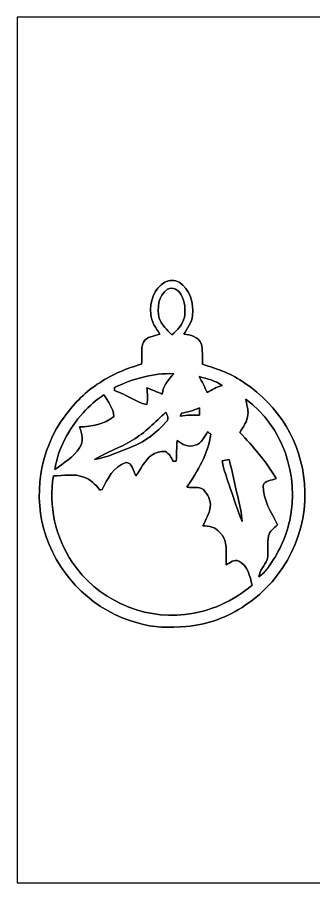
# Model space of a CAD drawing. Header units: centimetres. Extents: x -16.8 to 16.8, y -16.7 to 16.7.
# Drawn here: x -16.77 to -5.36, y -16.67 to 16.67 of the extents above; entities that cross this region are included whole.
import ezdxf

# ---------------------------------------------------------------- set-up
doc = ezdxf.new("R2010")
doc.units = ezdxf.units.CM
doc.header["$MEASUREMENT"] = 0
doc.layers.add('Layer 1', color=7, linetype='Continuous')

msp = doc.modelspace()

# ---------------------------------------------------------------- linework, layer by layer
at = {"layer": 'Layer 1', "color": 7}
for points, knots in [([(-16.77458, 16.66875), (-16.77458, 16.66875), (16.77458, 16.66875), (16.77458, 16.66875), (16.77458, 16.66875), (16.77458, 16.66875), (16.77458, -16.66875), (16.77458, -16.66875), (16.77458, -16.66875), (16.77458, -16.66875), (-16.77458, -16.66875), (-16.77458, -16.66875), (-16.77458, -16.66875), (-16.77458, -16.66875), (-16.77458, 16.66875), (-16.77458, 16.66875), (-16.77458, 16.66875), (-16.77458, 16.66875), (-16.77458, 16.66875), (-16.77458, 16.66875)], [0, 0, 0, 0, 0.16666667, 0.16666667, 0.16666667, 0.16666667, 0.33333333, 0.33333333, 0.33333333, 0.33333333, 0.5, 0.5, 0.5, 0.5, 0.66666667, 0.66666667, 0.66666667, 0.66666667, 1, 1, 1, 1]), ([(-11.09063, 6.46818), (-11.50902, 6.22265), (-11.67659, 5.69595), (-11.63426, 5.23416), (-11.63426, 5.23416), (-11.62826, 4.93607), (-11.42788, 4.70182), (-11.28289, 4.45911), (-11.28289, 4.45911), (-11.50514, 4.39103), (-11.78772, 4.37727), (-11.91436, 4.15361), (-11.91436, 4.15361), (-12.03501, 3.8922), (-11.95352, 3.58422), (-11.98774, 3.30694), (-11.98774, 3.30694), (-12.55571, 3.14678), (-13.10675, 2.91959), (-13.59923, 2.59221), (-13.59923, 2.59221), (-14.13016, 2.26977), (-14.56302, 1.81116), (-14.9352, 1.31939), (-14.9352, 1.31939), (-15.92121, 0.0067), (-16.19285, -1.79423), (-15.66192, -3.34539), (-15.66192, -3.34539), (-15.12852, -4.93642), (-13.76645, -6.23182), (-12.14085, -6.66221), (-12.14085, -6.66221), (-11.53795, -6.8513), (-10.89589, -6.84601), (-10.27183, -6.80508), (-10.27183, -6.80508), (-9.45727, -6.73029), (-8.66458, -6.44208), (-7.99112, -5.97888), (-7.99112, -5.97888), (-6.4583, -4.97558), (-5.52944, -3.10374), (-5.71535, -1.27247), (-5.71535, -1.27247), (-5.83106, 0.27658), (-6.71442, 1.72861), (-8.00982, 2.57598), (-8.00982, 2.57598), (-8.49595, 2.93123), (-9.07133, 3.12596), (-9.64036, 3.302), (-9.64036, 3.302), (-9.65764, 3.56905), (-9.62378, 3.84563), (-9.68798, 4.10669), (-9.68798, 4.10669), (-9.8111, 4.35469), (-10.10638, 4.44535), (-10.36391, 4.45946), (-10.36391, 4.45946), (-10.22597, 4.68806), (-10.04429, 4.9089), (-10.02136, 5.18407), (-10.02136, 5.18407), (-9.97656, 5.65291), (-10.11908, 6.20042), (-10.54276, 6.46077), (-10.54276, 6.46077), (-10.70398, 6.56907), (-10.922, 6.54932), (-11.09063, 6.46818), (-11.09063, 6.46818), (-11.09063, 6.46818), (-11.09063, 6.46818), (-11.09063, 6.46818)], [0, 0, 0, 0, 0.05, 0.05, 0.05, 0.05, 0.1, 0.1, 0.1, 0.1, 0.15, 0.15, 0.15, 0.15, 0.2, 0.2, 0.2, 0.2, 0.25, 0.25, 0.25, 0.25, 0.3, 0.3, 0.3, 0.3, 0.35, 0.35, 0.35, 0.35, 0.4, 0.4, 0.4, 0.4, 0.45, 0.45, 0.45, 0.45, 0.5, 0.5, 0.5, 0.5, 0.55, 0.55, 0.55, 0.55, 0.6, 0.6, 0.6, 0.6, 0.65, 0.65, 0.65, 0.65, 0.7, 0.7, 0.7, 0.7, 0.75, 0.75, 0.75, 0.75, 0.8, 0.8, 0.8, 0.8, 0.85, 0.85, 0.85, 0.85, 0.9, 0.9, 0.9, 0.9, 1, 1, 1, 1]), ([(-10.99044, 6.19301), (-10.78124, 6.31261), (-10.56252, 6.1595), (-10.46374, 5.97782), (-10.46374, 5.97782), (-10.29794, 5.72206), (-10.30288, 5.40103), (-10.33251, 5.10893), (-10.33251, 5.10893), (-10.41012, 4.83376), (-10.60873, 4.61716), (-10.81934, 4.43406), (-10.81934, 4.43406), (-11.00808, 4.61998), (-11.20846, 4.81295), (-11.30582, 5.06448), (-11.30582, 5.06448), (-11.40107, 5.45183), (-11.34392, 5.94995), (-10.99044, 6.19301)], [0, 0, 0, 0, 0.16666667, 0.16666667, 0.16666667, 0.16666667, 0.33333333, 0.33333333, 0.33333333, 0.33333333, 0.5, 0.5, 0.5, 0.5, 0.66666667, 0.66666667, 0.66666667, 0.66666667, 1, 1, 1, 1]), ([(-13.03091, 2.40383), (-12.31794, 2.73932), (-11.54606, 2.9785), (-10.74808, 2.93723), (-10.74808, 2.93723), (-10.94493, 2.70969), (-11.16789, 2.47474), (-11.19293, 2.15724), (-11.19293, 2.15724), (-11.39119, 2.23132), (-11.5824, 2.32234), (-11.78172, 2.39289), (-11.78172, 2.39289), (-11.76443, 2.17946), (-11.7288, 1.96356), (-11.78384, 1.75225), (-11.78384, 1.75225), (-12.23504, 1.84644), (-12.59664, 2.15371), (-13.02985, 2.29376), (-13.02985, 2.29376), (-13.0302, 2.33045), (-13.03055, 2.36714), (-13.03091, 2.40383)], [0, 0, 0, 0, 0.14285714, 0.14285714, 0.14285714, 0.14285714, 0.28571429, 0.28571429, 0.28571429, 0.28571429, 0.42857143, 0.42857143, 0.42857143, 0.42857143, 0.57142857, 0.57142857, 0.57142857, 0.57142857, 0.71428571, 0.71428571, 0.71428571, 0.71428571, 1, 1, 1, 1]), ([(-9.77371, 2.83034), (-9.46926, 2.74391), (-9.14365, 2.68005), (-8.88365, 2.48779), (-8.88365, 2.48779), (-9.0872, 2.41935), (-9.28617, 2.33715), (-9.4615, 2.21156), (-9.4615, 2.21156), (-9.55463, 2.42358), (-9.65235, 2.63313), (-9.77371, 2.83034)], [0, 0, 0, 0, 0.25, 0.25, 0.25, 0.25, 0.5, 0.5, 0.5, 0.5, 1, 1, 1, 1]), ([(-14.24164, 1.43581), (-14.00069, 1.69545), (-13.73823, 1.94028), (-13.43589, 2.12654), (-13.43589, 2.12654), (-13.26444, 1.87113), (-13.08382, 1.60479), (-13.05137, 1.28905), (-13.05137, 1.28905), (-13.42743, 0.99519), (-13.90721, 0.89606), (-14.37393, 0.88618), (-14.37393, 0.88618), (-14.29244, 0.63112), (-14.20389, 0.32491), (-14.37358, 0.08678), (-14.37358, 0.08678), (-14.60853, -0.2727), (-14.98529, -0.50941), (-15.32996, -0.75283), (-15.32996, -0.75283), (-15.20931, 0.0695), (-14.78668, 0.81986), (-14.24164, 1.43581)], [0, 0, 0, 0, 0.14285714, 0.14285714, 0.14285714, 0.14285714, 0.28571429, 0.28571429, 0.28571429, 0.28571429, 0.42857143, 0.42857143, 0.42857143, 0.42857143, 0.57142857, 0.57142857, 0.57142857, 0.57142857, 0.71428571, 0.71428571, 0.71428571, 0.71428571, 1, 1, 1, 1]), ([(-7.97701, 1.9618), (-6.54473, 0.92428), (-5.89915, -1.00542), (-6.2798, -2.71321), (-6.2798, -2.71321), (-6.42408, -3.37679), (-6.72289, -4.00368), (-7.12929, -4.5466), (-7.12929, -4.5466), (-7.22806, -4.67113), (-7.32931, -4.80025), (-7.46901, -4.88209), (-7.46901, -4.88209), (-7.43056, -4.63162), (-7.25064, -4.44324), (-7.14516, -4.22275), (-7.14516, -4.22275), (-7.09189, -3.92148), (-7.15222, -3.61103), (-7.09577, -3.30941), (-7.09577, -3.30941), (-7.05591, -3.12138), (-6.88763, -3.00249), (-6.74546, -2.8889), (-6.74546, -2.8889), (-6.99453, -2.41053), (-7.30074, -1.92652), (-7.30885, -1.37125), (-7.30885, -1.37125), (-7.24006, -1.16699), (-6.97336, -1.18145), (-6.80508, -1.09749), (-6.80508, -1.09749), (-7.18785, -0.44415), (-7.68138, 0.13653), (-8.20526, 0.68051), (-8.20526, 0.68051), (-8.06027, 0.88547), (-7.91669, 1.1049), (-7.89164, 1.36172), (-7.89164, 1.36172), (-7.86977, 1.5681), (-7.9435, 1.76248), (-7.97701, 1.9618)], [0, 0, 0, 0, 0.08333333, 0.08333333, 0.08333333, 0.08333333, 0.16666667, 0.16666667, 0.16666667, 0.16666667, 0.25, 0.25, 0.25, 0.25, 0.33333333, 0.33333333, 0.33333333, 0.33333333, 0.41666667, 0.41666667, 0.41666667, 0.41666667, 0.5, 0.5, 0.5, 0.5, 0.58333333, 0.58333333, 0.58333333, 0.58333333, 0.66666667, 0.66666667, 0.66666667, 0.66666667, 0.75, 0.75, 0.75, 0.75, 0.83333333, 0.83333333, 0.83333333, 0.83333333, 1, 1, 1, 1]), ([(-12.34158, 0.38206), (-11.84875, 0.66075), (-11.46351, 1.08056), (-11.04688, 1.45486), (-11.04688, 1.45486), (-11.00596, 1.33879), (-10.90718, 1.18851), (-11.03736, 1.08938), (-11.03736, 1.08938), (-11.39155, 0.67839), (-11.83181, 0.33126), (-12.33946, 0.13194), (-12.33946, 0.13194), (-12.821, -0.04586), (-13.2902, -0.28575), (-13.80173, -0.3623), (-13.80173, -0.3623), (-13.33465, -0.07585), (-12.8016, 0.08149), (-12.34158, 0.38206)], [0, 0, 0, 0, 0.16666667, 0.16666667, 0.16666667, 0.16666667, 0.33333333, 0.33333333, 0.33333333, 0.33333333, 0.5, 0.5, 0.5, 0.5, 0.66666667, 0.66666667, 0.66666667, 0.66666667, 1, 1, 1, 1]), ([(-10.45316, 1.42028), (-10.21221, 1.45027), (-9.98396, 1.53106), (-9.75995, 1.62101), (-9.75995, 1.62101), (-9.75854, 1.55081), (-9.75501, 1.41111), (-9.75325, 1.34126), (-9.75325, 1.34126), (-10.00301, 1.34655), (-10.25384, 1.35396), (-10.49937, 1.29787), (-10.49937, 1.29787), (-10.4842, 1.33879), (-10.46868, 1.37971), (-10.45316, 1.42028)], [0, 0, 0, 0, 0.2, 0.2, 0.2, 0.2, 0.4, 0.4, 0.4, 0.4, 0.6, 0.6, 0.6, 0.6, 1, 1, 1, 1]), ([(-9.91905, 0.18133), (-9.67423, 0.25435), (-9.56733, 0.49883), (-9.44174, 0.69815), (-9.44174, 0.69815), (-9.40153, 0.66781), (-9.36131, 0.63712), (-9.32109, 0.60643), (-9.32109, 0.60643), (-9.42269, -0.15134), (-9.83192, -0.80857), (-10.23761, -1.43651), (-10.23761, -1.43651), (-10.03053, -1.45732), (-9.78782, -1.39876), (-9.60508, -1.52718), (-9.60508, -1.52718), (-9.43751, -1.7078), (-9.30945, -1.94486), (-9.33944, -2.20028), (-9.33944, -2.20028), (-9.37542, -2.45992), (-9.51548, -2.68499), (-9.62448, -2.91783), (-9.62448, -2.91783), (-9.39341, -2.93229), (-9.13871, -2.96757), (-8.98313, -3.16195), (-8.98313, -3.16195), (-8.62577, -3.48439), (-8.76441, -3.99979), (-8.72278, -4.42595), (-8.72278, -4.42595), (-8.58203, -4.33599), (-8.41446, -4.197), (-8.23913, -4.28625), (-8.23913, -4.28625), (-7.89058, -4.451), (-7.81579, -4.86657), (-7.73077, -5.20171), (-7.73077, -5.20171), (-8.45467, -5.82577), (-9.3659, -6.24029), (-10.32016, -6.33307), (-10.32016, -6.33307), (-11.98986, -6.54156), (-13.73152, -5.72135), (-14.6558, -4.32012), (-14.6558, -4.32012), (-15.31267, -3.35986), (-15.57267, -2.14101), (-15.3857, -0.99519), (-15.3857, -0.99519), (-14.99517, -0.99378), (-14.58101, -0.89288), (-14.20813, -1.04987), (-14.20813, -1.04987), (-13.94919, -1.12607), (-13.76045, -1.33244), (-13.60241, -1.54058), (-13.60241, -1.54058), (-13.57806, -1.53705), (-13.52938, -1.53035), (-13.50539, -1.52682), (-13.50539, -1.52682), (-13.30431, -1.11478), (-13.07148, -0.63747), (-12.59981, -0.48754), (-12.59981, -0.48754), (-12.33629, -0.4639), (-12.31688, -0.82056), (-12.20294, -0.99272), (-12.20294, -0.99272), (-12.01491, -0.72461), (-11.87133, -0.41557), (-11.61203, -0.20673), (-11.61203, -0.20673), (-11.45258, -0.11077), (-11.26102, -0.02434), (-11.06981, -0.06279), (-11.06981, -0.06279), (-10.92094, -0.14005), (-10.84545, -0.29986), (-10.7636, -0.4385), (-10.7636, -0.4385), (-10.72621, -0.43462), (-10.68917, -0.43074), (-10.65177, -0.42721), (-10.65177, -0.42721), (-10.64048, -0.16334), (-10.63237, 0.10054), (-10.61932, 0.36407), (-10.61932, 0.36407), (-10.42247, 0.21096), (-10.17588, 0.09878), (-9.91905, 0.18133)], [0, 0, 0, 0, 0.04, 0.04, 0.04, 0.04, 0.08, 0.08, 0.08, 0.08, 0.12, 0.12, 0.12, 0.12, 0.16, 0.16, 0.16, 0.16, 0.2, 0.2, 0.2, 0.2, 0.24, 0.24, 0.24, 0.24, 0.28, 0.28, 0.28, 0.28, 0.32, 0.32, 0.32, 0.32, 0.36, 0.36, 0.36, 0.36, 0.4, 0.4, 0.4, 0.4, 0.44, 0.44, 0.44, 0.44, 0.48, 0.48, 0.48, 0.48, 0.52, 0.52, 0.52, 0.52, 0.56, 0.56, 0.56, 0.56, 0.6, 0.6, 0.6, 0.6, 0.64, 0.64, 0.64, 0.64, 0.68, 0.68, 0.68, 0.68, 0.72, 0.72, 0.72, 0.72, 0.76, 0.76, 0.76, 0.76, 0.8, 0.8, 0.8, 0.8, 0.84, 0.84, 0.84, 0.84, 0.88, 0.88, 0.88, 0.88, 0.92, 0.92, 0.92, 0.92, 1, 1, 1, 1]), ([(-8.88365, -0.41204), (-8.79475, -0.39405), (-8.70585, -0.37677), (-8.6166, -0.36195), (-8.6166, -0.36195), (-8.48184, -0.83361), (-8.39858, -1.31763), (-8.28569, -1.79493), (-8.28569, -1.79493), (-8.21584, -2.11208), (-8.12906, -2.42852), (-8.11636, -2.75519), (-8.11636, -2.75519), (-8.29239, -2.33786), (-8.41975, -1.90183), (-8.56968, -1.47496), (-8.56968, -1.47496), (-8.68221, -1.12324), (-8.82791, -0.77929), (-8.88365, -0.41204)], [0, 0, 0, 0, 0.16666667, 0.16666667, 0.16666667, 0.16666667, 0.33333333, 0.33333333, 0.33333333, 0.33333333, 0.5, 0.5, 0.5, 0.5, 0.66666667, 0.66666667, 0.66666667, 0.66666667, 1, 1, 1, 1])]:
    msp.add_open_spline(points, degree=3, knots=knots, dxfattribs=at)
at = {"layer": 'Layer 1', "color": 253}
for points, knots in [([(-11.09063, 6.46818), (-10.922, 6.54932), (-10.70398, 6.56907), (-10.54276, 6.46077), (-10.54276, 6.46077), (-10.11908, 6.20042), (-9.97656, 5.65291), (-10.02136, 5.18407), (-10.02136, 5.18407), (-10.04429, 4.9089), (-10.22597, 4.68806), (-10.36391, 4.45946), (-10.36391, 4.45946), (-10.10638, 4.44535), (-9.8111, 4.35469), (-9.68798, 4.10669), (-9.68798, 4.10669), (-9.62378, 3.84563), (-9.65764, 3.56905), (-9.64036, 3.302), (-9.64036, 3.302), (-9.07133, 3.12596), (-8.49595, 2.93123), (-8.00982, 2.57598), (-8.00982, 2.57598), (-6.71442, 1.72861), (-5.83106, 0.27658), (-5.71535, -1.27247), (-5.71535, -1.27247), (-5.52944, -3.10374), (-6.4583, -4.97558), (-7.99112, -5.97888), (-7.99112, -5.97888), (-8.66458, -6.44208), (-9.45727, -6.73029), (-10.27183, -6.80508), (-10.27183, -6.80508), (-10.89589, -6.84601), (-11.53795, -6.8513), (-12.14085, -6.66221), (-12.14085, -6.66221), (-13.76645, -6.23182), (-15.12852, -4.93642), (-15.66192, -3.34539), (-15.66192, -3.34539), (-16.19285, -1.79423), (-15.92121, 0.0067), (-14.9352, 1.31939), (-14.9352, 1.31939), (-14.56302, 1.81116), (-14.13016, 2.26977), (-13.59923, 2.59221), (-13.59923, 2.59221), (-13.10675, 2.91959), (-12.55571, 3.14678), (-11.98774, 3.30694), (-11.98774, 3.30694), (-11.95352, 3.58422), (-12.03501, 3.8922), (-11.91436, 4.15361), (-11.91436, 4.15361), (-11.78772, 4.37727), (-11.50514, 4.39103), (-11.28289, 4.45911), (-11.28289, 4.45911), (-11.42788, 4.70182), (-11.62826, 4.93607), (-11.63426, 5.23416), (-11.63426, 5.23416), (-11.67659, 5.69595), (-11.50902, 6.22265), (-11.09063, 6.46818), (-11.09063, 6.46818), (-11.09063, 6.46818), (-11.09063, 6.46818), (-11.09063, 6.46818)], [0, 0, 0, 0, 0.05, 0.05, 0.05, 0.05, 0.1, 0.1, 0.1, 0.1, 0.15, 0.15, 0.15, 0.15, 0.2, 0.2, 0.2, 0.2, 0.25, 0.25, 0.25, 0.25, 0.3, 0.3, 0.3, 0.3, 0.35, 0.35, 0.35, 0.35, 0.4, 0.4, 0.4, 0.4, 0.45, 0.45, 0.45, 0.45, 0.5, 0.5, 0.5, 0.5, 0.55, 0.55, 0.55, 0.55, 0.6, 0.6, 0.6, 0.6, 0.65, 0.65, 0.65, 0.65, 0.7, 0.7, 0.7, 0.7, 0.75, 0.75, 0.75, 0.75, 0.8, 0.8, 0.8, 0.8, 0.85, 0.85, 0.85, 0.85, 0.9, 0.9, 0.9, 0.9, 1, 1, 1, 1]), ([(-10.99044, 6.19301), (-11.34392, 5.94995), (-11.40107, 5.45183), (-11.30582, 5.06448), (-11.30582, 5.06448), (-11.20846, 4.81295), (-11.00808, 4.61998), (-10.81934, 4.43406), (-10.81934, 4.43406), (-10.60873, 4.61716), (-10.41012, 4.83376), (-10.33251, 5.10893), (-10.33251, 5.10893), (-10.30288, 5.40103), (-10.29794, 5.72206), (-10.46374, 5.97782), (-10.46374, 5.97782), (-10.56252, 6.1595), (-10.78124, 6.31261), (-10.99044, 6.19301), (-10.99044, 6.19301), (-10.99044, 6.19301), (-10.99044, 6.19301), (-10.99044, 6.19301)], [0, 0, 0, 0, 0.14285714, 0.14285714, 0.14285714, 0.14285714, 0.28571429, 0.28571429, 0.28571429, 0.28571429, 0.42857143, 0.42857143, 0.42857143, 0.42857143, 0.57142857, 0.57142857, 0.57142857, 0.57142857, 0.71428571, 0.71428571, 0.71428571, 0.71428571, 1, 1, 1, 1]), ([(-13.03091, 2.40383), (-13.03055, 2.36714), (-13.0302, 2.33045), (-13.02985, 2.29376), (-13.02985, 2.29376), (-12.59664, 2.15371), (-12.23504, 1.84644), (-11.78384, 1.75225), (-11.78384, 1.75225), (-11.7288, 1.96356), (-11.76443, 2.17946), (-11.78172, 2.39289), (-11.78172, 2.39289), (-11.5824, 2.32234), (-11.39119, 2.23132), (-11.19293, 2.15724), (-11.19293, 2.15724), (-11.16789, 2.47474), (-10.94493, 2.70969), (-10.74808, 2.93723), (-10.74808, 2.93723), (-11.54606, 2.9785), (-12.31794, 2.73932), (-13.03091, 2.40383), (-13.03091, 2.40383), (-13.03091, 2.40383), (-13.03091, 2.40383), (-13.03091, 2.40383)], [0, 0, 0, 0, 0.125, 0.125, 0.125, 0.125, 0.25, 0.25, 0.25, 0.25, 0.375, 0.375, 0.375, 0.375, 0.5, 0.5, 0.5, 0.5, 0.625, 0.625, 0.625, 0.625, 0.75, 0.75, 0.75, 0.75, 1, 1, 1, 1]), ([(-9.77371, 2.83034), (-9.65235, 2.63313), (-9.55463, 2.42358), (-9.4615, 2.21156), (-9.4615, 2.21156), (-9.28617, 2.33715), (-9.0872, 2.41935), (-8.88365, 2.48779), (-8.88365, 2.48779), (-9.14365, 2.68005), (-9.46926, 2.74391), (-9.77371, 2.83034), (-9.77371, 2.83034), (-9.77371, 2.83034), (-9.77371, 2.83034), (-9.77371, 2.83034)], [0, 0, 0, 0, 0.2, 0.2, 0.2, 0.2, 0.4, 0.4, 0.4, 0.4, 0.6, 0.6, 0.6, 0.6, 1, 1, 1, 1]), ([(-14.24164, 1.43581), (-14.78668, 0.81986), (-15.20931, 0.0695), (-15.32996, -0.75283), (-15.32996, -0.75283), (-14.98529, -0.50941), (-14.60853, -0.2727), (-14.37358, 0.08678), (-14.37358, 0.08678), (-14.20389, 0.32491), (-14.29244, 0.63112), (-14.37393, 0.88618), (-14.37393, 0.88618), (-13.90721, 0.89606), (-13.42743, 0.99519), (-13.05137, 1.28905), (-13.05137, 1.28905), (-13.08382, 1.60479), (-13.26444, 1.87113), (-13.43589, 2.12654), (-13.43589, 2.12654), (-13.73823, 1.94028), (-14.00069, 1.69545), (-14.24164, 1.43581), (-14.24164, 1.43581), (-14.24164, 1.43581), (-14.24164, 1.43581), (-14.24164, 1.43581)], [0, 0, 0, 0, 0.125, 0.125, 0.125, 0.125, 0.25, 0.25, 0.25, 0.25, 0.375, 0.375, 0.375, 0.375, 0.5, 0.5, 0.5, 0.5, 0.625, 0.625, 0.625, 0.625, 0.75, 0.75, 0.75, 0.75, 1, 1, 1, 1]), ([(-7.97701, 1.9618), (-7.9435, 1.76248), (-7.86977, 1.5681), (-7.89164, 1.36172), (-7.89164, 1.36172), (-7.91669, 1.1049), (-8.06027, 0.88547), (-8.20526, 0.68051), (-8.20526, 0.68051), (-7.68138, 0.13653), (-7.18785, -0.44415), (-6.80508, -1.09749), (-6.80508, -1.09749), (-6.97336, -1.18145), (-7.24006, -1.16699), (-7.30885, -1.37125), (-7.30885, -1.37125), (-7.30074, -1.92652), (-6.99453, -2.41053), (-6.74546, -2.8889), (-6.74546, -2.8889), (-6.88763, -3.00249), (-7.05591, -3.12138), (-7.09577, -3.30941), (-7.09577, -3.30941), (-7.15222, -3.61103), (-7.09189, -3.92148), (-7.14516, -4.22275), (-7.14516, -4.22275), (-7.25064, -4.44324), (-7.43056, -4.63162), (-7.46901, -4.88209), (-7.46901, -4.88209), (-7.32931, -4.80025), (-7.22806, -4.67113), (-7.12929, -4.5466), (-7.12929, -4.5466), (-6.72289, -4.00368), (-6.42408, -3.37679), (-6.2798, -2.71321), (-6.2798, -2.71321), (-5.89915, -1.00542), (-6.54473, 0.92428), (-7.97701, 1.9618), (-7.97701, 1.9618), (-7.97701, 1.9618), (-7.97701, 1.9618), (-7.97701, 1.9618)], [0, 0, 0, 0, 0.07692308, 0.07692308, 0.07692308, 0.07692308, 0.15384615, 0.15384615, 0.15384615, 0.15384615, 0.23076923, 0.23076923, 0.23076923, 0.23076923, 0.30769231, 0.30769231, 0.30769231, 0.30769231, 0.38461538, 0.38461538, 0.38461538, 0.38461538, 0.46153846, 0.46153846, 0.46153846, 0.46153846, 0.53846154, 0.53846154, 0.53846154, 0.53846154, 0.61538462, 0.61538462, 0.61538462, 0.61538462, 0.69230769, 0.69230769, 0.69230769, 0.69230769, 0.76923077, 0.76923077, 0.76923077, 0.76923077, 0.84615385, 0.84615385, 0.84615385, 0.84615385, 1, 1, 1, 1]), ([(-12.34158, 0.38206), (-12.8016, 0.08149), (-13.33465, -0.07585), (-13.80173, -0.3623), (-13.80173, -0.3623), (-13.2902, -0.28575), (-12.821, -0.04586), (-12.33946, 0.13194), (-12.33946, 0.13194), (-11.83181, 0.33126), (-11.39155, 0.67839), (-11.03736, 1.08938), (-11.03736, 1.08938), (-10.90718, 1.18851), (-11.00596, 1.33879), (-11.04688, 1.45486), (-11.04688, 1.45486), (-11.46351, 1.08056), (-11.84875, 0.66075), (-12.34158, 0.38206), (-12.34158, 0.38206), (-12.34158, 0.38206), (-12.34158, 0.38206), (-12.34158, 0.38206)], [0, 0, 0, 0, 0.14285714, 0.14285714, 0.14285714, 0.14285714, 0.28571429, 0.28571429, 0.28571429, 0.28571429, 0.42857143, 0.42857143, 0.42857143, 0.42857143, 0.57142857, 0.57142857, 0.57142857, 0.57142857, 0.71428571, 0.71428571, 0.71428571, 0.71428571, 1, 1, 1, 1]), ([(-10.45316, 1.42028), (-10.46868, 1.37971), (-10.4842, 1.33879), (-10.49937, 1.29787), (-10.49937, 1.29787), (-10.25384, 1.35396), (-10.00301, 1.34655), (-9.75325, 1.34126), (-9.75325, 1.34126), (-9.75501, 1.41111), (-9.75854, 1.55081), (-9.75995, 1.62101), (-9.75995, 1.62101), (-9.98396, 1.53106), (-10.21221, 1.45027), (-10.45316, 1.42028), (-10.45316, 1.42028), (-10.45316, 1.42028), (-10.45316, 1.42028), (-10.45316, 1.42028)], [0, 0, 0, 0, 0.16666667, 0.16666667, 0.16666667, 0.16666667, 0.33333333, 0.33333333, 0.33333333, 0.33333333, 0.5, 0.5, 0.5, 0.5, 0.66666667, 0.66666667, 0.66666667, 0.66666667, 1, 1, 1, 1]), ([(-9.91905, 0.18133), (-10.17588, 0.09878), (-10.42247, 0.21096), (-10.61932, 0.36407), (-10.61932, 0.36407), (-10.63237, 0.10054), (-10.64048, -0.16334), (-10.65177, -0.42721), (-10.65177, -0.42721), (-10.68917, -0.43074), (-10.72621, -0.43462), (-10.7636, -0.4385), (-10.7636, -0.4385), (-10.84545, -0.29986), (-10.92094, -0.14005), (-11.06981, -0.06279), (-11.06981, -0.06279), (-11.26102, -0.02434), (-11.45258, -0.11077), (-11.61203, -0.20673), (-11.61203, -0.20673), (-11.87133, -0.41557), (-12.01491, -0.72461), (-12.20294, -0.99272), (-12.20294, -0.99272), (-12.31688, -0.82056), (-12.33629, -0.4639), (-12.59981, -0.48754), (-12.59981, -0.48754), (-13.07148, -0.63747), (-13.30431, -1.11478), (-13.50539, -1.52682), (-13.50539, -1.52682), (-13.52938, -1.53035), (-13.57806, -1.53705), (-13.60241, -1.54058), (-13.60241, -1.54058), (-13.76045, -1.33244), (-13.94919, -1.12607), (-14.20813, -1.04987), (-14.20813, -1.04987), (-14.58101, -0.89288), (-14.99517, -0.99378), (-15.3857, -0.99519), (-15.3857, -0.99519), (-15.57267, -2.14101), (-15.31267, -3.35986), (-14.6558, -4.32012), (-14.6558, -4.32012), (-13.73152, -5.72135), (-11.98986, -6.54156), (-10.32016, -6.33307), (-10.32016, -6.33307), (-9.3659, -6.24029), (-8.45467, -5.82577), (-7.73077, -5.20171), (-7.73077, -5.20171), (-7.81579, -4.86657), (-7.89058, -4.451), (-8.23913, -4.28625), (-8.23913, -4.28625), (-8.41446, -4.197), (-8.58203, -4.33599), (-8.72278, -4.42595), (-8.72278, -4.42595), (-8.76441, -3.99979), (-8.62577, -3.48439), (-8.98313, -3.16195), (-8.98313, -3.16195), (-9.13871, -2.96757), (-9.39341, -2.93229), (-9.62448, -2.91783), (-9.62448, -2.91783), (-9.51548, -2.68499), (-9.37542, -2.45992), (-9.33944, -2.20028), (-9.33944, -2.20028), (-9.30945, -1.94486), (-9.43751, -1.7078), (-9.60508, -1.52718), (-9.60508, -1.52718), (-9.78782, -1.39876), (-10.03053, -1.45732), (-10.23761, -1.43651), (-10.23761, -1.43651), (-9.83192, -0.80857), (-9.42269, -0.15134), (-9.32109, 0.60643), (-9.32109, 0.60643), (-9.36131, 0.63712), (-9.40153, 0.66781), (-9.44174, 0.69815), (-9.44174, 0.69815), (-9.56733, 0.49883), (-9.67423, 0.25435), (-9.91905, 0.18133), (-9.91905, 0.18133), (-9.91905, 0.18133), (-9.91905, 0.18133), (-9.91905, 0.18133)], [0, 0, 0, 0, 0.03846154, 0.03846154, 0.03846154, 0.03846154, 0.07692308, 0.07692308, 0.07692308, 0.07692308, 0.11538462, 0.11538462, 0.11538462, 0.11538462, 0.15384615, 0.15384615, 0.15384615, 0.15384615, 0.19230769, 0.19230769, 0.19230769, 0.19230769, 0.23076923, 0.23076923, 0.23076923, 0.23076923, 0.26923077, 0.26923077, 0.26923077, 0.26923077, 0.30769231, 0.30769231, 0.30769231, 0.30769231, 0.34615385, 0.34615385, 0.34615385, 0.34615385, 0.38461538, 0.38461538, 0.38461538, 0.38461538, 0.42307692, 0.42307692, 0.42307692, 0.42307692, 0.46153846, 0.46153846, 0.46153846, 0.46153846, 0.5, 0.5, 0.5, 0.5, 0.53846154, 0.53846154, 0.53846154, 0.53846154, 0.57692308, 0.57692308, 0.57692308, 0.57692308, 0.61538462, 0.61538462, 0.61538462, 0.61538462, 0.65384615, 0.65384615, 0.65384615, 0.65384615, 0.69230769, 0.69230769, 0.69230769, 0.69230769, 0.73076923, 0.73076923, 0.73076923, 0.73076923, 0.76923077, 0.76923077, 0.76923077, 0.76923077, 0.80769231, 0.80769231, 0.80769231, 0.80769231, 0.84615385, 0.84615385, 0.84615385, 0.84615385, 0.88461538, 0.88461538, 0.88461538, 0.88461538, 0.92307692, 0.92307692, 0.92307692, 0.92307692, 1, 1, 1, 1]), ([(-8.88365, -0.41204), (-8.82791, -0.77929), (-8.68221, -1.12324), (-8.56968, -1.47496), (-8.56968, -1.47496), (-8.41975, -1.90183), (-8.29239, -2.33786), (-8.11636, -2.75519), (-8.11636, -2.75519), (-8.12906, -2.42852), (-8.21584, -2.11208), (-8.28569, -1.79493), (-8.28569, -1.79493), (-8.39858, -1.31763), (-8.48184, -0.83361), (-8.6166, -0.36195), (-8.6166, -0.36195), (-8.70585, -0.37677), (-8.79475, -0.39405), (-8.88365, -0.41204)], [0, 0, 0, 0, 0.16666667, 0.16666667, 0.16666667, 0.16666667, 0.33333333, 0.33333333, 0.33333333, 0.33333333, 0.5, 0.5, 0.5, 0.5, 0.66666667, 0.66666667, 0.66666667, 0.66666667, 1, 1, 1, 1])]:
    msp.add_open_spline(points, degree=3, knots=knots, dxfattribs=at)

doc.saveas('drawing.dxf')
